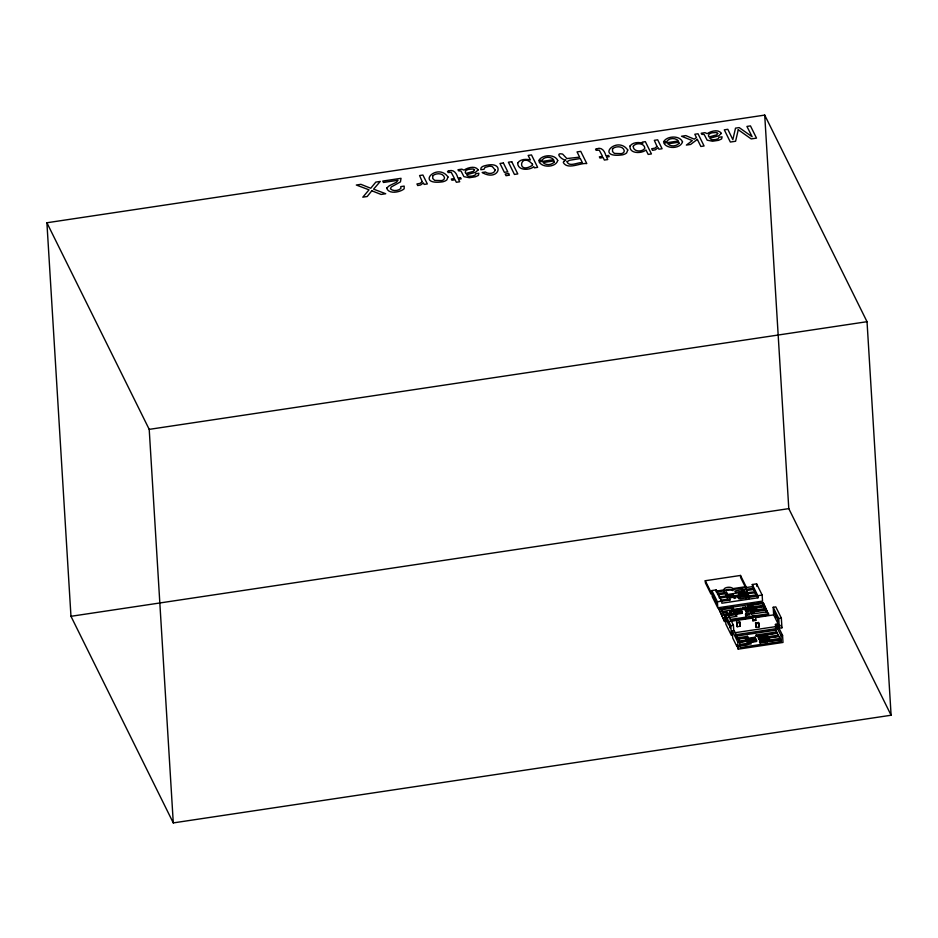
<?xml version="1.0" encoding="UTF-8"?>
<svg xmlns="http://www.w3.org/2000/svg" width="938" height="938" viewBox="0 0 938 938"><rect width="100%" height="100%" fill="white"/><g stroke="black" fill="none" stroke-linecap="round" stroke-linejoin="round"><path stroke-width="1.41" d="M746.625 593.168L746.46 590.541L753.812 589.439L753.859 590.225L752.288 584.515L756.614 583.858L762.16 595.055L762.524 601.106L717.769 607.812L712.223 596.615L711.86 590.577L716.175 589.92L721.721 601.129L721.85 603.228L757.963 597.811L757.06 595.993L740.281 598.925L738.628 598.761L738.1 597.67L747.14 596.31L746.671 595.337L734.677 597.154M760.155 641.428L767.495 640.326L767.577 641.639L759.663 642.835L759.581 641.522L760.237 642.741M46.9 222.763L764.716 115.093L867.029 321.699L891.1 715.237L173.284 822.907L70.971 616.301L46.9 222.763L149.212 429.37L173.284 822.907M149.212 429.37L867.029 321.699M70.971 616.301L788.788 508.631L891.1 715.237M705.27 580.728L710.816 591.937L710.945 594.035L705.399 582.838L705.27 580.728L740.504 575.451L746.05 586.649L746.179 588.747M716.14 591.128L724.077 589.861A4.432 2.028 -3.5 0 1 727.091 587.423A4.432 2.028 -3.5 0 1 732.449 588.232L732.871 590.741M732.742 588.642L746.05 586.649M752.417 586.613L716.304 592.03L716.175 589.92M742.462 589.474L742.826 592.488L742.462 589.474L734.829 591.034L735.357 592.124L736.975 592.241L743.037 590.987M717.136 593.695L726.504 592.288L727.583 594.469L732.953 593.66L733.106 596.287M742.662 589.861L753.237 588.278M717.711 594.856L725.062 593.754L726.012 595.677L733.586 594.962L718.754 596.978M743.201 590.963L744.409 590.776L744.948 591.866L732.953 593.66M738.37 596.885L739.801 596.674L739.449 593.66L747.41 592.464L746.46 590.541M739.449 593.66L754.961 591.749L755.453 593.437L755.407 592.652L740.094 594.95L740.258 597.576M719.329 598.139L739.003 595.055L737.725 595.595L737.807 596.908M749.228 598.573L748.172 594.153L740.094 594.95M729.471 600.578L729.318 597.952L735.005 596.978L734.548 596.076M739.613 596.287L738.171 596.498L737.725 595.595M733.75 597.576L735.193 597.365L735.638 598.268M720.384 600.25L727.736 599.148L726.844 597.354L734.032 595.865L734.196 598.491M749.063 595.947L756.485 594.833L757.107 596.791L757.06 595.993M711.86 590.577L717.406 601.774L730.327 600.003L729.318 597.952M752.288 584.515L757.834 595.712L762.16 595.055M718.977 609.149L724.593 621.589L718.977 609.149L763.145 602.524L768.773 615.035L755.946 616.934M721.369 608.938L721.756 609.712L731.839 608.199L731.957 610.028L721.861 611.541L721.369 608.938L732.906 607.203L733.985 609.383L740.504 608.41L740.868 610.767L740.504 608.41M747.692 604.987L748.184 607.601L747.692 604.987L762.371 602.782L762.758 603.556L762.875 605.397L752.78 606.909M748.067 605.76L751.221 605.291L751.924 606.698L744.831 607.754L745.194 610.11L744.831 607.754M762.758 603.556L752.663 605.069L753.613 606.992L742.368 608.821M742.802 608.539L746.238 608.023L745.722 606.992L742.286 607.507L742.873 609.852M740.75 608.926L732.801 610.122L731.839 608.199M733.727 630.348L733.422 625.271L727.876 614.073L723.491 614.824L722.987 612.209L726.563 611.682L727.126 614.413L730.585 613.898L730.667 615.211L730.081 612.866L726.68 613.511M730.081 612.866L730.022 611.154L741.137 609.7L741.512 612.057M753.964 610.181L764.493 608.68L764.376 606.839L764.001 606.065L745.464 609.043L745.827 611.4L748.547 611.001M722.987 612.209L723.374 612.983L726.95 612.455M730.022 611.154L730.409 611.928L741.395 610.216M745.464 609.043L764.376 606.839M733.926 614.027L733.821 612.186L742.04 611.506L742.146 613.346L735.627 614.32L735.521 612.479L742.04 611.506M746.109 610.345L754.644 609.055L755.524 610.849L765.619 609.337L766.123 611.951L751.432 614.155L750.939 611.541L754.082 611.072L753.449 609.794L746.109 610.345L746.214 612.174L753.566 611.635L753.449 609.794M730.409 611.928L730.526 613.769L733.809 613.206M735.298 632.669L779.22 626.092L773.674 614.882L773.205 607.273L775.796 606.886L781.342 618.083L781.94 627.792L735.744 634.721M730.151 614.179L726.692 614.695L726.563 611.682M737.913 613.429L740.563 613.03M724.617 615.492L725.109 618.107L724.617 615.492L734.712 613.98L733.821 612.186M727.888 615.832L736.529 614.531L736.647 616.372L727.994 617.673M750.939 611.541L751.315 612.315L766.006 610.11M745.534 614.073L748.981 613.558L749.485 614.589L746.05 615.105L745.534 614.073L745.616 615.387L747.914 615.035M751.045 613.382L754.199 612.913M749.638 614.777L748.981 613.558M730.221 619.49L768.691 613.722M752.335 616.372L755.219 615.938L755.606 616.712L755.829 620.393L752.944 620.827L752.335 616.372L752.944 620.827M752.722 617.145L755.606 616.712M729.752 621.472L752.417 618.072M755.254 617.65L773.674 614.882M736.611 622.257L739.648 621.8L740.023 622.574L740.246 626.256L737.221 626.713L736.611 622.257L737.221 626.713M752.569 620.053L755.453 619.619L755.829 620.393M736.998 623.031L740.023 622.574M730.819 625.658L731.417 635.378L725.871 624.18L725.273 614.46L730.819 625.658L733.422 625.271M773.205 607.273L778.751 618.47L781.342 618.083M755.582 622.938L758.467 622.504L758.854 623.278L759.077 626.959L756.192 627.393L755.582 622.938L756.192 627.393M755.969 623.711L758.854 623.278M736.799 646.247L732.695 637.957L732.261 630.864L734.137 630.582L739.683 641.78L740.035 647.56L781.331 641.369L780.979 635.589L775.433 624.391L777.016 624.157L782.562 635.354L782.995 642.448L738.241 649.155L736.729 644.934L736.799 646.247L748.196 644.535L747.293 641.557L756.403 640.197L756.79 640.971L750.271 641.944L750.353 643.257M735.92 636.152L775.785 630.172L781.331 641.369M736.729 637.957L747.492 636.339L748.489 639.517L747.492 636.339M776.957 633.244L756.192 636.363L756.11 635.049L776.676 631.966M737.209 638.907L745.37 637.688L746.285 640.677M767.143 635.765L767.061 634.451L777.156 632.939M737.784 639.118L747.574 637.652M748.418 638.203L754.926 637.23L755.313 638.004L746.202 639.364M762.442 637.43L765.279 636.996L765.197 635.683L758.103 636.75L758.572 638.837M758.49 637.523L767.882 636.116L767.061 634.451M749.802 639.317L753.706 638.731M738.405 641.158L755.606 638.579L756.11 639.61L738.921 642.19M758.854 639.423L758.772 638.11L778.27 635.178M732.261 630.864L737.807 642.061L739.683 641.78M780.979 635.589L782.562 635.354M778.775 636.21L759.288 639.141L758.772 638.11M740.645 642.155L755.688 639.892L755.606 638.579M760.261 639.212L778.528 636.468M762.324 640.631L759.651 641.029L759.569 639.716L768.902 638.321L769.805 641.299L768.902 638.321M767.495 640.326L767.05 639.435L759.956 640.49L759.569 639.716M764.986 640.232L768.984 639.634M739.953 644.453L748.114 643.222M769.735 639.986L779.888 638.461M739.109 645.684L751.221 643.867L750.271 641.944M780.404 639.493L760.085 642.542L759.581 641.522M771.118 641.1L780.252 639.728M730.292 620.745L753.097 617.356M765.197 635.683L764.751 634.792L756.579 635.999L756.11 635.049M780.709 625.306L781.94 627.792M768.163 613.792L763.145 602.524M762.875 605.397L762.371 602.782M764.493 608.68L764.001 606.065M765.736 611.177L766.123 611.951M753.812 589.439L754.961 591.749M755.407 592.652L756.485 594.833M756.567 607.941L756.708 609.841M745.569 587.505L740.633 577.55L740.504 575.451M767.577 641.639L767.05 639.435M759.077 626.959L758.467 622.504M742.146 613.346L741.782 610.99M735.521 612.479L736.529 614.531M735.627 614.32L736.647 616.372M740.246 626.256L739.648 621.8M731.124 611.752L731.277 613.651M764.716 115.093L788.788 508.631M778.751 618.47L779.22 626.092M777.016 624.157L777.192 626.994M775.433 624.391L775.785 630.172M764.751 634.792L764.833 636.105M757.834 595.712L757.963 597.811M756.614 583.858L756.755 586.273M754.644 609.055L754.75 610.896M756.403 640.197L756.485 641.51L747.363 642.87L747.293 641.557M754.926 637.23L755.008 638.544M751.221 605.291L751.338 607.12M751.315 612.315L751.432 614.155M748.172 594.153L748.418 598.092M745.78 596.158L745.933 598.784M746.355 610.861L746.472 612.69M745.722 606.992L745.804 608.305M744.409 590.776L744.573 593.402M745.722 609.571L745.827 611.4M746.05 615.105L746.132 616.418M745.37 637.688L745.452 639.001M741.137 609.7L741.255 611.541M739.648 594.047L739.801 596.674M738.851 592.429L739.167 595.384M737.807 642.061L738.241 649.155M726.504 592.288L726.751 596.228M723.374 612.983L723.491 614.824M721.756 609.712L721.861 611.541M717.406 601.774L717.769 607.812M745.956 596.486L746.097 599.112M724.148 591.432A4.432 2.028 -3.5 0 1 727.782 589.427A4.432 2.028 -3.5 0 1 732.578 590.33M448.001 176.989L446.863 179.862A8.419 3.846 -3.5 0 1 442.677 181.82C414.619 185.63 437.307 161.852 448.001 176.989M627.768 150.021L626.631 152.894A8.419 3.846 -3.5 0 1 622.445 154.864C594.387 158.663 617.075 134.896 627.768 150.021M474.511 169.837L473.584 171.314L465.811 173.471L465.213 172.264L465.963 170.388L468.554 169.332L472.94 168.969L474.511 169.837M717.722 133.36L716.796 134.838L709.022 136.983L708.425 135.775L709.187 133.911L711.778 132.844L716.163 132.493L717.722 133.36M557.735 160.515C555.847 167.41 542.469 168.137 539.069 161.875L553.654 159.695C551.098 156.283 544.204 156.529 542.047 160.163L538.764 160.656C541.66 154.594 554.839 153.726 557.735 160.515M682.512 141.79C680.625 148.696 667.246 149.423 663.846 143.162L678.432 140.981C675.864 137.569 668.982 137.804 666.824 141.45L663.541 141.943C666.437 135.881 679.604 135.002 682.512 141.79M532.503 164.302L532.444 165.323C515.712 175.676 520.473 150.655 532.503 164.302M517.647 163.13C517.776 170.751 529.442 170.552 533.804 166.659L534.39 167.832L537.638 167.351L531.494 154.934L528.153 155.427L530.404 159.976C526.218 158.885 520.109 158.979 517.647 163.13M567.08 161.723C568.85 167.609 578.687 161.805 582.392 162.708L580.317 158.534L569.507 160.281L567.08 161.723M478.169 169.884L475.484 172.311L466.585 174.749L468.414 176.285L472.06 176.098L474.956 175.289L475.754 173.753L478.872 173.284L478.439 175.394L475.378 176.79L469.363 177.704L463.947 176.672L460.98 170.962L458.541 170.833L457.99 169.731L461.777 169.145L463.982 170.141C467.616 167.597 475.308 165.369 478.169 169.884M721.381 133.407L718.696 135.834L709.796 138.261L711.625 139.797L715.284 139.621L718.18 138.812L718.965 137.276L722.084 136.807L721.65 138.918L718.59 140.313L712.575 141.228L707.158 140.184L704.192 134.486L701.753 134.357L701.202 133.243L704.989 132.668L707.193 133.665C710.84 131.109 718.52 128.881 721.381 133.407M495.17 170.013C494.549 174.022 488.03 174.245 485.427 172.006L482.179 172.498C499.626 182.793 506.391 158.745 483.328 166.19A7 3.201 -3.5 0 0 481.018 168.054L480.807 169.731L484.055 169.25L484.969 167.433L489.273 166.237A4.209 1.923 -3.5 0 1 492.415 166.694L495.17 170.013M386.691 188.046C388.496 194.588 400.127 192.325 404.161 188.831L404.184 186.099L400.784 186.603L400.866 188.456C398.298 190.895 393.022 191.481 390.454 188.831L391.193 187.025L400.444 181.878L401.03 178.314L382.763 181.057L383.466 182.464L397.993 180.284L396.446 182.242L389.317 185.747L386.691 188.046M633.267 146.199C632.927 151.979 642.495 152.343 644.852 148.239C644.476 142.916 635.858 142.435 633.267 146.199M738.253 129.761L735.591 141.263L730.35 142.048L724.3 129.831L727.806 129.303L732.836 139.621L735.521 128.143L739.179 127.591L752.124 136.725L746.929 126.431L750.459 125.903L756.509 138.121L751.209 138.918L738.253 129.761M432.746 175.805L432.758 178.501L434.646 180.389L441.528 180.612A4.667 2.134 -3.5 0 0 444.061 179.181L444.542 177.868C443.604 172.733 435.842 172.827 432.746 175.805M612.514 148.837L612.526 151.534L614.413 153.433L621.296 153.644A4.667 2.134 -3.5 0 0 623.829 152.214L624.309 150.901C623.371 145.765 615.609 145.859 612.514 148.837M630.043 145.965C628.988 153.867 641.615 153.832 645.977 149.986L648.181 154.418L651.429 153.926L645.356 141.661L642.272 142.13L642.835 143.268C638.661 141.955 632.857 142.189 630.043 145.965M563.656 161.582L563.292 162.497C567.642 170.294 580.399 162.544 586.789 163.575L580.739 151.358L577.046 151.909L579.637 157.15L566.833 158.557L562.612 154.078C554.077 152.108 562.155 160.48 565.931 160.035L563.656 161.582M422.206 181.597L420.201 183.332L416.941 183.965L417.727 185.548L420.611 184.985L423.39 182.875L424.152 184.411L427.329 183.942L422.909 175.031L419.567 175.535L422.206 181.597M656.975 146.387L654.959 148.122L651.699 148.755L652.485 150.338L655.381 149.775L658.148 147.665L658.91 149.201L662.087 148.732L657.679 139.821L654.325 140.325L656.975 146.387M554.206 162.016C551.79 165.194 545.799 165.569 543.09 162.555L554.147 160.89L554.206 162.016M678.983 143.291C676.568 146.48 670.576 146.844 667.868 143.842L678.924 142.177L678.983 143.291M371.811 190.801L367.204 196.511L362.807 197.179L369.021 189.839L356.311 185.021L360.896 184.329L370.745 188.257L375.821 182.101L380.277 181.421L373.605 189.159L385.717 193.732L381.086 194.436L371.811 190.801M697.356 139.375L690.638 144.44L686.37 145.085L692.338 140.606L681.527 136.245L685.807 135.6L694.237 139.164L696.465 137.593L694.812 134.251L698.024 133.771L704.075 145.988L700.862 146.469L697.356 139.375M448.657 171.056L447.508 171.337L448.094 172.522L451.248 172.369L454.496 178.548L451.319 179.029L451.928 180.248L455.106 179.779L456.337 182.265L459.714 181.749L458.483 179.264L461.179 178.865L460.57 177.645L457.873 178.044C456.818 173.6 453.746 168.817 448.657 171.056M596.697 148.849L595.548 149.142L596.134 150.315L599.276 150.174L602.536 156.341L599.359 156.822L599.957 158.041L603.134 157.572L604.365 160.058L607.754 159.554L606.523 157.068L609.208 156.658L608.61 155.438L605.913 155.837C604.858 151.393 601.786 146.609 596.697 148.849M503.378 162.966L499.977 163.47L504.374 172.334L507.775 171.83L503.378 162.966M511.738 161.711L508.396 162.215L514.446 174.433L517.788 173.929L511.738 161.711M508.584 173.483L505.183 173.999L506.028 175.687L509.428 175.183L508.584 173.483M774.765 612.725L774.19 611.564L774.87 614.437L774.765 612.725M776.394 616.008L775.82 614.847L776.5 617.708L776.394 616.008M778.012 619.291L777.438 618.119L778.118 620.991L778.012 619.291M726.868 619.912L726.293 618.752L726.973 621.613L726.868 619.912M728.521 623.184L727.947 622.023L728.615 624.896L728.521 623.184M730.151 626.467L729.576 625.306L730.256 628.167L730.151 626.467M713.431 596.287L712.857 595.126L713.537 597.998L713.431 596.287M715.061 599.57L714.486 598.409L715.155 601.281L715.061 599.57M716.679 602.853L716.104 601.692L716.784 604.553L716.679 602.853"/></g></svg>
